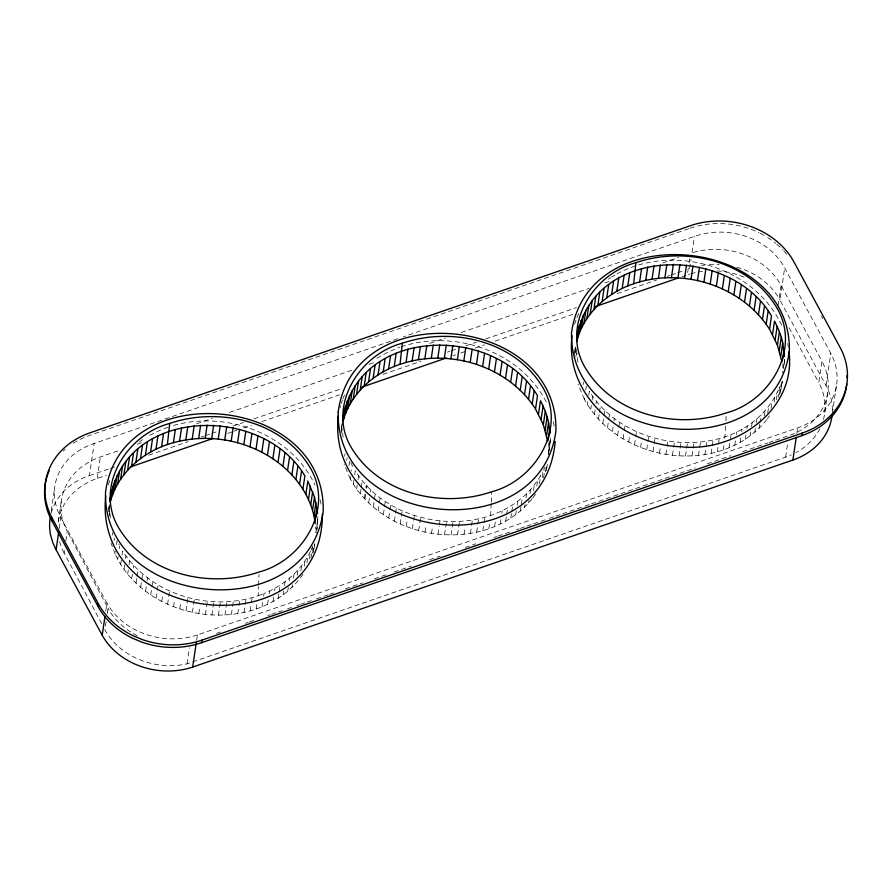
<?xml version="1.0" encoding="UTF-8"?>
<svg xmlns="http://www.w3.org/2000/svg" width="892" height="892" viewBox="0 0 892 892"><rect width="100%" height="100%" fill="white"/><g stroke="black" fill="none" stroke-linecap="round" stroke-linejoin="round"><path stroke-width="0.67" stroke-dasharray="4.46 3.34" d="M317.786 519.166L316.983 530.171M548.357 454.976L548.825 442.677M725.698 426.108L724.494 441.997M725.91 420.823L726.222 412.896M784.692 359.9L784.481 365.196L784.648 359.61L783.087 370.247M122.059 555.002L122.65 551.022C150.503 594.641 209.91 612.347 258.145 595.733L258.524 586.49M258.58 585.174L259.003 574.615M317.909 516.758L316.415 532.669M491.258 503.612L490.377 518.152M491.314 502.296L491.737 491.737M550.487 437.838L548.848 453.995M574.704 352.485L575.396 347.066M779.898 393.517L782.228 381.252M51.245 510.96L54.602 488.18M61.191 501.984L58.025 523.437A68.305 56.954 8.4 0 1 97.239 478.402L106.46 475.224M59.251 528.309L60.834 517.583L57.556 510.48L55.404 503.121A67.279 56.096 8.4 0 1 94.162 443.469L398.222 338.581M101.666 623.608L64.101 552.862L64.692 548.848M65.874 540.797L67.268 531.42A68.305 56.954 8.4 0 1 100.406 456.949L120.164 450.137M51.234 513.012A67.279 56.096 8.4 0 1 89.412 475.637L94.162 443.469M97.239 478.402L100.406 456.949M109.37 504.783L108.579 510.101L109.348 506.032M108.556 511.595L109.348 506.277M109.147 511.796L109.538 509.142M109.56 516.022L109.738 507.816M112.247 535.256L112.637 532.591M114.076 540.675L114.466 538.01M105.769 611.132L106.951 603.092L60.834 517.583M303.001 574.258C258.234 638.349 146.946 623.53 115.113 553.988L115.503 551.323M116.484 544.678L117.075 540.686L119.16 544.867M106.092 621.657L104.899 629.696A68.305 56.954 8.4 0 0 187.064 663.86L785.618 457.117A68.305 56.954 8.4 0 0 791.26 454.898M107.285 613.618L108.077 608.255L67.268 531.42M117.711 559.217L118.112 556.552M119.283 548.58L119.673 545.915M120.688 564.313L121.279 560.321M124.021 569.263L124.802 563.945M125.594 558.626L125.984 555.972M127.701 574.058L128.281 570.066M129.072 564.747L129.663 560.756M131.704 578.652L132.495 573.333M133.276 568.014L133.666 565.35M136.03 583.045L136.822 577.726M137.011 576.399L137.992 569.743M140.657 587.215L141.638 580.569M141.839 579.242L142.62 573.924M145.563 591.151L146.355 585.832M147.135 580.514L147.526 577.849M150.737 594.83L151.718 588.185M151.908 586.847L152.699 581.528M156.145 598.242L157.126 591.586M157.315 590.259L158.107 584.94M161.764 601.364L162.757 594.719M167.596 604.196L169.558 590.905M173.594 606.727L174.576 600.082M179.749 608.946L180.73 602.29M186.027 610.83L187.989 597.54M192.404 612.391L193.386 605.735M193.586 604.408L194.367 599.089M187.064 663.86L189.439 647.782M198.86 613.607L199.841 606.961M196.63 640.278L197.422 634.914L797.638 427.87A68.305 56.954 8.4 0 0 830.787 353.41L784.67 267.901A67.547 56.319 8.4 0 0 694.389 236.425L403.485 336.763M205.361 614.488L207.334 601.186M211.895 615.012L213.857 601.721M218.429 615.201L220.391 601.899M224.94 615.034L226.903 601.732M231.385 614.521L232.366 607.865M232.567 606.538L233.358 601.219M237.763 613.651L238.744 607.006M238.945 605.679L239.725 600.361M244.04 612.447L245.021 605.802M245.222 604.475L246.002 599.156M250.184 610.909L251.165 604.263M251.366 602.936L252.146 597.618M256.182 609.035L257.164 602.39M262.003 606.839L262.783 601.52M263.575 596.202L263.965 593.537C283.745 585.442 301.228 570.713 310.516 551.245L309.346 559.217M267.622 604.319L268.414 599M269.194 593.682L269.585 591.028M273.03 601.498L273.811 596.179M274.591 590.861L274.992 588.207M278.181 598.387L278.973 593.068M279.163 591.742L280.144 585.085M283.087 594.986L283.667 590.995M284.459 585.676L285.05 581.696M287.703 591.318L288.294 587.326M289.276 580.681L289.666 578.027M292.018 587.393L292.409 584.739M293.39 578.094L293.981 574.102M297.192 575.262L297.984 569.943M300.86 570.88L301.652 565.561M304.183 566.286L304.975 560.968M306.948 562.841L307.93 556.184M310.962 558.113L312.535 547.476M312.78 552.895L313.761 546.25M317.597 520.493L315.824 532.457L315.612 526.904M312.936 552.895L314.787 543.574M342.193 423.209L341.212 429.855L342.227 424.436M341.19 431.349L342.372 423.365M341.58 432.888L342.361 427.569M344.68 456.336L345.07 453.682M346.698 460.428L347.088 457.774M348.917 465.769L349.709 460.45L352.307 465.68L351.526 470.998M532.312 498.606C486.173 555.883 384.664 542.347 350.344 478.971L350.734 476.317M353.321 484.066L353.901 480.086M354.693 474.767L355.284 470.775C394.387 534.743 505.875 541.578 542.626 471.991M356.644 489.028L357.235 485.036M358.026 479.718L358.606 475.726M360.323 493.811L361.115 488.493M361.305 487.155L362.286 480.509M364.337 498.405L365.118 493.086M365.91 487.768L366.3 485.114M364.984 499.052L365.765 493.733M366.556 488.415L366.947 485.761M368.708 502.843L369.489 497.524M370.28 492.194L370.671 489.541M373.291 506.968L375.253 493.677M378.197 510.904L379.178 504.259M379.368 502.932L380.159 497.602M383.359 514.584L384.34 507.938M384.541 506.6L385.322 501.282M388.767 517.996L389.748 511.35M389.949 510.012L390.729 504.694M394.398 521.118L395.379 514.472M395.58 513.145L396.36 507.827M400.229 523.961L402.192 510.659M406.228 526.481L407.209 519.835M412.372 528.7L413.553 520.716M413.754 519.389L414.334 515.398M418.649 530.584L420.611 517.293M425.027 532.145L426.019 525.5M431.483 533.36L432.475 526.715M437.994 534.241L439.176 526.258M439.366 524.931L439.957 520.939M444.528 534.765L446.491 521.474M451.062 534.955L453.024 521.653M457.563 534.787L459.525 521.486M464.018 534.275L465 527.618M470.396 533.405L471.377 526.759M471.567 525.433L472.359 520.114M476.674 532.201L477.655 525.555M477.844 524.228L478.636 518.91M482.817 530.662L483.798 524.017M483.988 522.69L484.78 517.371M488.805 528.789L489.597 523.47M494.625 526.592L495.417 521.274M500.256 524.072L501.036 518.754M501.828 513.435L502.218 510.781M505.652 521.251L506.444 515.933M506.634 514.606L507.615 507.961M510.815 518.14L511.595 512.822M511.796 511.495L512.777 504.839M515.71 514.74L516.301 510.748M517.081 505.43L517.672 501.449M520.326 511.071L521.118 505.753M521.307 504.426L522.288 497.781M524.641 507.158L525.042 504.493M526.024 497.847L526.603 493.856M528.644 502.988L529.034 500.334M530.015 493.689L530.606 489.697M533.494 490.633L534.275 485.315M536.817 486.04L537.597 480.721M539.381 483.921L540.563 475.949M542.169 477.644L543.15 470.998L544.8 467.174M543.585 477.878L544.767 469.894M545.603 471.322L546.584 464.676M548.457 452.211L550.42 438.92L549.238 451.096M545.915 471.31L547.22 464.654M574.415 355.25L575.596 347.278M575.418 352.853L576.21 347.534L578.15 364.315M575.853 357.123L576.444 353.132M583.134 384.708L583.524 382.055M766.741 419.664C720.535 477.566 618.546 462.948 584.383 399.304L584.974 395.312M585.754 389.994L586.345 386.002M587.382 404.455L587.783 401.801M588.765 395.145L589.344 391.164C629.284 457.195 747.819 463.706 779.708 386.827L778.136 397.464M590.749 409.461L591.34 405.47M592.121 400.151L592.712 396.171M594.451 414.301L595.243 408.982M596.023 403.663L596.413 400.999M598.487 418.95L599.279 413.632M599.48 412.305L600.461 405.648M602.847 423.399L603.828 416.742M604.029 415.416L604.809 410.097M607.497 427.614L608.478 420.968M608.678 419.641L609.459 414.323M612.436 431.594L613.217 426.276M614.008 420.957L614.398 418.303M617.621 435.329L618.613 428.673M618.803 427.346L619.594 422.027M623.062 438.786L624.043 432.129M624.233 430.803L625.024 425.484M628.715 441.953L629.696 435.307M634.558 444.829L635.539 438.184M635.74 436.857L636.52 431.538M640.579 447.405L641.56 440.748M646.756 449.646L647.737 443.001M647.927 441.674L648.718 436.355M653.056 451.575L655.018 438.273M659.444 453.169L660.426 446.513M688.312 268.157L687.319 274.859A68.45 57.077 8.4 0 1 689.661 274.1M689.103 262.794L689.694 258.769M689.639 268.592L691.021 259.215M692.014 252.503L694.389 236.425M665.923 454.418L666.904 447.762M667.093 446.435L667.885 441.116M672.445 455.321L673.427 448.665M673.616 447.338L674.408 442.019M678.99 455.879L680.953 442.577M685.524 456.08L687.487 442.778M692.047 455.923L694.009 442.633M698.503 455.433L699.484 448.776M699.685 447.45L700.465 442.131M704.892 454.574L706.854 441.284M711.169 453.381L713.132 440.09M717.313 451.843L718.294 445.197M718.495 443.87L719.275 438.552M723.312 449.969L724.293 443.324M729.132 447.773L730.113 441.127M730.314 439.801L731.094 434.482M734.752 445.253L735.532 439.934M736.324 434.616L736.714 431.962M740.148 442.421L740.929 437.102M741.72 431.784L742.111 429.13M745.299 439.299L746.08 433.98M746.872 428.662L747.262 425.997M750.194 435.887L750.774 431.895M751.566 426.577L752.157 422.585M754.799 432.196L755.39 428.216M756.171 422.897L756.762 418.905M759.103 428.26L759.694 424.269M759.884 422.942L761.066 414.958M778.114 305.577L781.08 285.473A68.45 57.077 8.4 0 0 690.486 253.406M832.37 410.041A68.305 56.954 8.4 0 0 826.037 385.578L779.92 300.069L784.67 267.901M764.266 416.096L765.057 410.777M767.722 413.007L768.703 406.362M771.034 408.391L772.015 401.746M774.167 402.259L774.958 396.94M776.341 399.928L777.523 391.956M783.042 363.323L782.685 372.912M779.541 394.855L781.113 384.218M780.935 389.481L782.117 381.508M781.927 384.017L782.329 381.363M785.618 457.117L787.792 442.376M796.846 433.233L797.638 427.87M823.461 419.418A68.305 56.954 8.4 0 0 818.767 382.657L821.933 361.204L781.08 285.473M826.037 385.578L830.787 353.41M824.832 412.082L827.999 390.64M832.303 413.665L836.852 382.846M575.006 349.72L575.496 346.988M314.006 548.892L315.021 543.473M546.629 468.646L547.643 463.227M339.997 407.867L340.588 405.637M574.615 324.275L576.5 318.767M108.255 484.769L110.162 479.294M341.268 403.429L342.405 400.151M576.957 317.697L578.785 313.393M342.784 399.047L344.635 394.788M311.074 549.974L312.724 546.149M767.399 418.738L769.383 415.962M532.981 497.691L535.635 494.023M608.422 279.185L610.462 277.758M139.141 442.097L143.244 439.254M611.544 277.1L614.778 275.137M376.892 358.294L387.953 352.084L399.928 347.144M616.996 273.889C673.337 243.003 753.985 266.173 781.671 325.156M149.666 435.274L161.207 429.688L171.063 426.209M258.145 595.733L263.965 593.537M688.68 228.742L89.78 435.329A78.362 65.339 8.4 0 0 72.564 443.725M137.29 444.238L142.564 442.421M196.563 423.789L212.363 418.337M229.489 412.427L351.983 370.18M369.11 364.27L375.699 361.996M429.699 343.375L445.498 337.923M461.309 332.471L589.066 288.395M604.876 282.942L611.466 280.668M662.834 262.95L678.634 257.498M89.412 475.637L109.159 468.824M110.474 468.367L114.421 467.007M148.652 455.199L188.134 441.585M201.302 437.047L203.934 436.132M205.249 435.675L210.512 433.858M211.828 433.412L217.09 431.594M232.89 426.142L243.416 422.507M253.952 418.883L342.138 388.455M382.947 374.384L421.113 361.215M447.438 352.139L450.07 351.225M451.385 350.779L456.659 348.962M465.869 345.784L476.395 342.149M485.616 338.971L576.433 307.64M617.242 293.568L656.724 279.943M667.261 276.308L669.892 275.405M671.208 274.948L676.471 273.13M677.786 272.684L683.049 270.867M227.638 433.423L232.912 431.605M234.228 431.148L236.859 430.245M243.449 427.97L251.354 425.239M261.891 421.604L339.596 394.799M452.868 355.73L455.511 354.815M460.774 352.998L466.048 351.192M475.269 348.003L484.479 344.825M495.027 341.19L572.731 314.385M682.057 276.676L686.004 275.316M216.533 633.331L220.48 631.971M245.478 623.33L248.11 622.426M249.425 621.969L256.004 619.695M267.845 615.614L270.477 614.699M271.792 614.242L277.055 612.425M278.371 611.979L282.307 610.607M287.57 608.79L291.517 607.43M296.78 605.612L299.411 604.709M300.727 604.252L305.989 602.434M307.305 601.977L311.252 600.617M316.515 598.8L328.356 594.708M329.672 594.25L333.619 592.89M345.46 588.798L362.553 582.889M374.395 578.808L388.867 573.801M394.13 571.984L411.234 566.086M429.643 559.719L440.169 556.084M465.167 547.454L475.692 543.819M494.112 537.452L496.744 536.549M498.059 536.092L511.205 531.543M516.468 529.725L519.099 528.822M520.415 528.365L525.678 526.548M526.994 526.09L532.256 524.273M533.572 523.827L548.045 518.821M549.361 518.375L554.623 516.557M555.939 516.1L561.202 514.283M562.518 513.825L583.558 506.556M584.873 506.098L590.136 504.281M591.452 503.835L695.381 467.932M707.222 463.84L730.894 455.667M742.735 451.575L767.733 442.945M769.049 442.488L774.312 440.67M775.627 440.213L788.784 435.675A68.305 56.954 8.4 0 0 821.933 361.204M401.177 346.754C455.121 328.624 522.79 351.994 547.599 404.767M173.572 425.428C226.557 410.342 290.948 433.858 314.976 485.014M821.387 316.08L822.714 318.522M789.119 327.687L818.767 382.657M584.383 399.304L578.016 384.251M350.344 478.971L344.056 464.074M115.113 553.988L111.065 543.228M320.105 499.721L321.142 504.337M787.725 343.498L788.383 346.999M553.341 421.771L554.2 426.409M343.041 437.247L342.472 430.345M109.95 513.368L110.563 518.91M689.995 228.285A78.362 65.35 8.4 0 1 759.081 232.734M760.196 233.291A78.362 65.35 8.4 0 1 766.752 236.926M767.8 237.584A78.362 65.35 8.4 0 1 775.75 243.315M776.821 244.207A78.362 65.35 8.4 0 1 782.808 249.838M783.733 250.83A78.362 65.35 8.4 0 1 788.037 255.971M197.422 634.914A69.119 57.634 8.4 0 1 106.951 603.092M701.569 265.448A67.547 56.319 8.4 0 1 719.197 264.366M736.792 267.232A67.547 56.319 8.4 0 1 779.92 300.069M63.232 451.062A78.362 65.339 8.4 0 1 65.161 449.323M137.156 635.662A68.305 56.954 8.4 0 1 131.715 632.64M130.678 631.982A68.305 56.954 8.4 0 1 108.077 608.255M64.101 552.862A68.305 56.954 8.4 0 1 59.039 539.615M819.859 428.762A68.305 56.954 8.4 0 1 795.92 452.612M690.843 273.744A68.45 57.077 8.4 0 1 695.66 272.539M698.113 272.049A68.45 57.077 8.4 0 1 703.086 271.302M717.057 270.9A68.45 57.077 8.4 0 1 744.274 277.267"/><path stroke-width="1.34" d="M555.203 441.495C543.964 570.913 324.554 540.597 338.336 415.772M635.896 262.694C591.363 274.312 559.251 329.07 586.969 370.481C615.513 415.438 677.586 429.598 726.222 412.896C770.755 401.277 802.867 346.52 775.148 305.109C746.604 260.152 684.521 245.991 635.896 262.694L633.621 283.767C607.073 292.654 583.613 313.85 576.689 341.58M169.692 423.455C125.56 434.962 92.746 489.028 120.309 530.394C148.852 575.128 210.802 588.575 259.115 571.973C303.247 560.466 336.061 506.4 308.498 465.033C279.954 420.299 218.005 406.852 169.692 423.455L167.417 444.539C140.936 453.415 117.409 474.388 110.307 502.018M402.325 343.219C358.194 354.726 325.368 408.792 352.942 450.159C381.475 494.893 443.424 508.34 491.737 491.737C535.869 480.231 568.683 426.164 541.121 384.798C512.577 340.064 450.638 326.617 402.325 343.219L400.04 364.293C373.558 373.168 350.032 394.141 342.929 421.771M572.118 335.626C564.023 396.427 624.099 445.141 680.975 446.747C734.807 452.857 796.511 410.097 789.007 351.693M576.678 339.194C589.958 245.501 729.243 243.204 771.513 315.991L769.551 329.282L777.423 345.115L781.805 361.706C786.365 347.724 780.857 333.552 774.512 321.142L772.55 334.444M105.713 496.019C92.344 625.259 322.413 650.692 322.436 513.614M110.084 500.914C122.36 407.12 262.248 403.151 304.874 475.96L302.901 489.251C309.357 499.654 313.873 511.372 315.244 523.582M342.863 419.296C356.655 326.595 495.049 323.417 537.497 395.713L535.534 409.004L543.328 424.67L547.621 441.116C552.148 427.235 546.796 413.141 540.474 400.809L538.512 414.111M51.781 520.705L52.16 518.129A78.362 65.339 8.4 0 1 90.159 432.754L690.375 225.709A78.362 65.35 8.4 0 1 794.103 262.203L840.219 347.702A78.362 65.35 8.4 0 1 802.22 433.088L801.841 435.653L201.625 642.697A78.362 65.339 8.4 0 1 141.884 642.14L132.54 638.248A78.362 65.339 8.4 0 1 97.897 606.203L51.781 520.705A78.362 65.339 8.4 0 1 49.294 470.463M832.102 415.014A68.305 56.954 8.4 0 1 792.888 460.038L192.672 667.082A69.119 57.634 8.4 0 1 102.201 635.26L56.084 549.751L58.66 532.323M110.151 499.464L110.541 496.799M110.184 500.691L111.556 491.38M111.021 499.342L112.983 486.051M112.838 494.123L114.8 480.821M115.046 489.028L117.008 475.737M97.897 606.203L98.276 603.628L52.16 518.129M117.632 484.088L119.595 470.786M120.587 479.305L122.561 466.014M123.91 474.722L125.872 461.42M102.201 635.26L104.977 616.495M127.578 470.34L129.541 457.038M131.581 466.17L133.544 452.88M135.896 462.257L137.859 448.955M140.512 458.588L142.475 445.286M145.407 455.188L147.381 441.897M150.57 452.077L152.532 438.775M155.977 449.256L157.94 435.954M161.597 446.736L163.559 433.445M167.417 444.539L173.405 442.666L175.367 429.364M173.405 442.666L179.56 441.127L181.522 427.825M179.56 441.127L185.826 439.923L187.788 426.621M185.826 439.923L192.204 439.054L194.166 425.763M192.204 439.054L198.66 438.541L200.622 425.25M198.66 438.541L205.16 438.373L207.122 425.083M205.16 438.373L211.694 438.563L213.656 425.261M211.694 438.563L218.228 439.087L220.19 425.796M302.901 489.251C285.83 462.246 255.915 444.997 224.728 439.968L226.702 426.666M192.672 667.082L196.229 642.954M231.184 441.183L233.147 427.892M201.625 642.697L202.005 640.121L802.22 433.088M237.562 442.744L239.535 429.442M243.839 444.629L245.813 431.338M249.994 446.847L251.957 433.545M255.993 449.367L257.955 436.077M261.824 452.211L263.787 438.909M267.444 455.333L269.417 442.042M272.863 458.744L274.825 445.442M278.025 462.424L279.988 449.122M282.931 466.36L284.894 453.058M287.558 470.53L289.521 457.228M291.885 474.923L293.847 461.621M295.899 479.517L297.861 466.215M299.578 484.3L301.541 471.009M305.878 494.358L307.84 481.056L314.497 497.045L317.574 513.614M308.476 499.587L310.438 486.285M310.695 504.917L312.668 491.626M312.535 510.335L314.497 497.045M313.962 515.821L315.924 502.53M314.988 521.352L316.95 508.061M343.007 419.117L344.189 411.134M343.643 419.106L345.605 405.804M345.46 413.877L347.423 400.586M347.668 408.781L349.631 395.49M350.255 403.842L352.217 390.54M353.221 399.058L355.183 385.768M356.544 394.476L358.506 381.174M360.212 390.094L362.174 376.792M364.204 385.935L366.177 372.633M368.53 382.01L370.492 368.708M373.146 378.342L375.108 365.04M378.041 374.941L380.003 361.65M383.203 371.83L385.166 358.528M388.6 369.009L390.562 355.707M394.219 366.489L396.182 353.199M400.04 364.293L406.038 362.42L408.001 349.129M406.038 362.42L412.182 360.881L414.144 347.579M412.182 360.881L418.459 359.677L420.422 346.375M418.459 359.677L424.837 358.818L426.8 345.516M424.837 358.818L431.282 358.294L433.256 345.003M431.282 358.294L437.794 358.127L439.756 344.836M437.794 358.127L444.327 358.316L446.29 345.014M444.327 358.316L450.85 358.84L452.824 345.55M535.534 409.004C518.464 381.999 488.548 364.761 457.362 359.721L459.324 346.419M463.818 360.937L465.78 347.646M470.195 362.498L472.158 349.196M476.473 364.382L478.435 351.091M482.628 366.601L484.59 353.299M488.716 369.165L490.589 355.83M494.447 371.964L496.409 358.662M500.077 375.086L502.04 361.795M505.485 378.498L507.448 365.207M510.659 382.177L512.621 368.875M515.565 386.113L517.527 372.811M520.192 390.283L522.154 376.982M524.518 394.677L526.481 381.375M528.521 399.27L530.484 385.98M532.201 404.054L534.163 390.763M541.11 419.34L543.072 406.038M543.328 424.67L545.291 411.379M545.157 430.1L547.119 416.798M546.595 435.586L548.558 422.284M576.578 340.276L577.96 330.965M577.392 338.893L579.354 325.591M579.187 333.619L581.149 320.328M581.372 328.49L583.335 315.199M583.948 323.506L585.91 310.215M586.891 318.7L588.854 305.41M590.192 314.084L592.154 300.782M593.849 309.669L595.811 296.378M597.83 305.488L599.792 292.186M602.133 301.541L604.096 288.25M606.738 297.861L608.712 284.559M611.633 294.449L613.596 281.147M616.785 291.316L618.747 278.025M622.181 288.484L624.144 275.193M627.801 285.964L629.763 272.673M633.621 283.767L639.62 281.894L641.582 268.603M639.62 281.894L645.763 280.356L647.726 267.065M645.763 280.356L652.041 279.163L654.003 265.872M652.041 279.163L658.43 278.315L660.392 265.013M658.43 278.315L664.886 277.813L666.848 264.523M664.886 277.813L671.408 277.668L673.371 264.366M671.408 277.668L677.942 277.869L679.916 264.578M677.942 277.869L684.498 278.427L686.461 265.125M769.551 329.282C752.391 302.087 722.409 284.526 691.01 279.33L692.972 266.028M697.488 280.579L699.451 267.277M703.888 282.173L705.851 268.871M710.177 284.091L712.139 270.8M716.354 286.343L718.316 273.041M722.375 288.908L724.337 275.617M728.218 291.784L730.18 278.494M733.871 294.962L735.833 281.66M739.312 298.419L741.274 285.117M744.497 302.143L746.459 288.852M749.436 306.123L751.399 292.832M754.086 310.349L756.048 297.047M758.445 314.798L760.408 301.496M762.482 319.447L764.444 306.146M766.183 324.287L768.146 310.985M775.181 339.718L777.144 326.427M777.423 345.115L779.396 331.813M779.285 350.589L781.247 337.288M780.745 356.131L782.708 342.829M784.023 356.677L783.767 348.415M792.888 460.038L796.255 437.258M130.176 467.04L213.155 438.418M361.985 387.083L446.29 358.004M595.12 306.658L678.098 278.036M450.85 358.84L457.362 359.721M218.228 439.087L224.728 439.968M684.498 278.427L691.01 279.33M56.084 549.751L52.806 542.648L50.654 535.3A67.279 56.096 8.4 0 1 50.186 517.884M549.583 427.814L550.208 433.367M784.414 354.012L784.514 356.254M846.776 384.017A78.362 65.35 8.4 0 1 801.841 435.653M847.021 375.454A78.362 65.35 8.4 0 1 847.088 377.907M202.005 640.121A78.362 65.339 8.4 0 1 142.274 639.564L132.93 635.673A78.362 65.339 8.4 0 1 98.276 603.628M571.516 332.939C569.241 448.598 773.922 466.906 789.364 350.98C791.639 235.332 586.958 217.012 571.516 332.939M105.524 492.228C102.502 608.589 307.773 628.236 323.183 511.183C326.204 394.822 120.944 375.175 105.524 492.228M338.18 412.037C335.158 528.421 540.507 548.257 555.883 431.07C558.905 314.675 353.555 294.851 338.18 412.037"/></g></svg>
